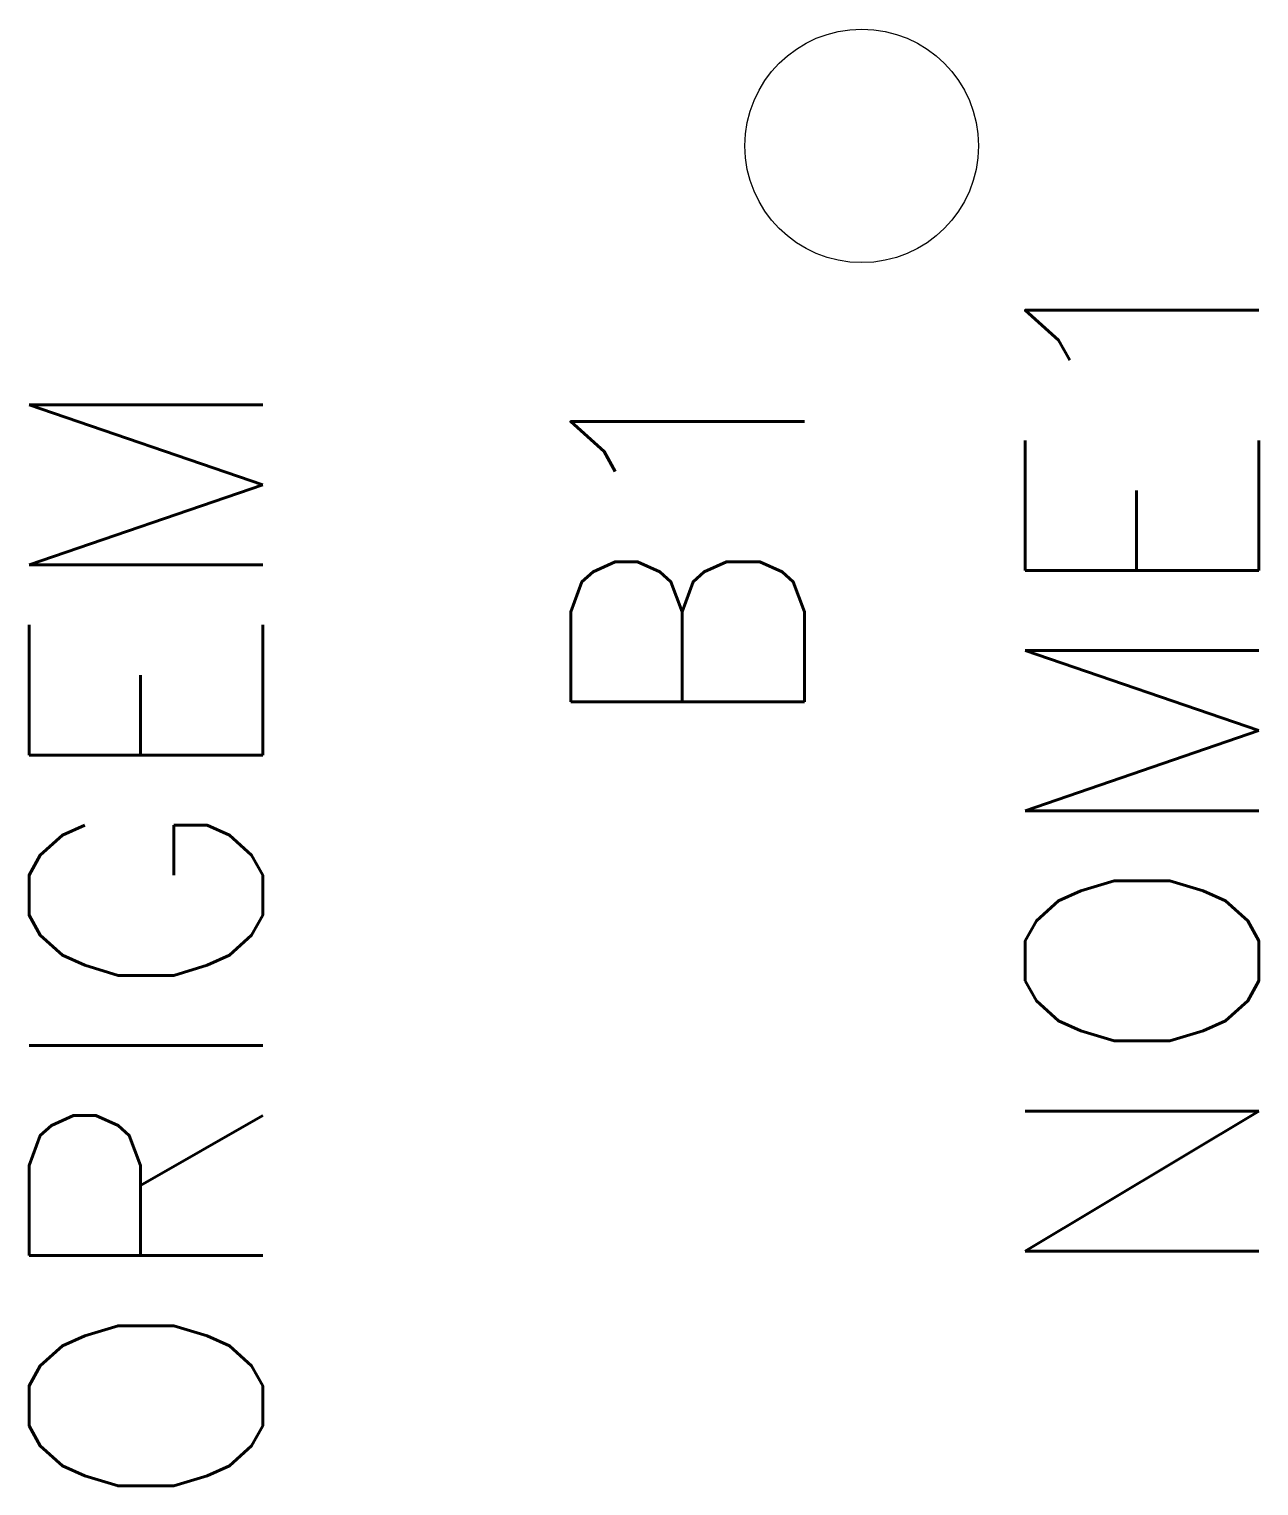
# Model space of a CAD drawing. Extents: x 303.1 to 313.6, y 168.9 to 181.4.
import ezdxf
from ezdxf.enums import TextEntityAlignment as Align

# ---------------------------------------------------------------- set-up
doc = ezdxf.new("R2010")
doc.units = 0
doc.header["$MEASUREMENT"] = 0
doc.layers.get('0').update_dxf_attribs({"linetype": 'CONTINUOUS'})
doc.styles.add('ROMANS', font='romans')

msp = doc.modelspace()

# ---------------------------------------------------------------- linework, layer by layer
at = {"linetype": 'Continuous', "ltscale": 10}
msp.add_circle((310.234, 180.39), 1, dxfattribs=at)

# ---------------------------------------------------------------- texts
at = {"lineweight": -3, "style": 'ROMANS'}
for tag, text, p in [('NOME1', '', (314.234, 179.754)), ('ORIGEM', 'ORIGEM', (305.705, 178.516))]:
    msp.add_attdef(tag, text=text, height=2, rotation=90, dxfattribs=at).set_placement(p, align=Align.BOTTOM_RIGHT)
msp.add_attdef('B1', text='', height=2, rotation=90, dxfattribs=at).set_placement((308.743, 178.801), align=Align.MIDDLE_RIGHT)

doc.saveas('drawing.dxf')
